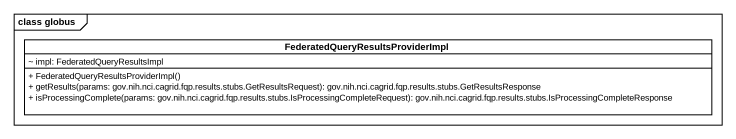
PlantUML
@startuml
mainframe class globus
hide circle
hide empty members
skinparam classAttributeIconSize 0
class "FederatedQueryResultsProviderImpl" as FederatedQueryResultsProvide {
  ~ impl: FederatedQueryResultsImpl
  + FederatedQueryResultsProviderImpl()
  + getResults(params: gov.nih.nci.cagrid.fqp.results.stubs.GetResultsRequest): gov.nih.nci.cagrid.fqp.results.stubs.GetResultsResponse
  + isProcessingComplete(params: gov.nih.nci.cagrid.fqp.results.stubs.IsProcessingCompleteRequest): gov.nih.nci.cagrid.fqp.results.stubs.IsProcessingCompleteResponse
}
@enduml
